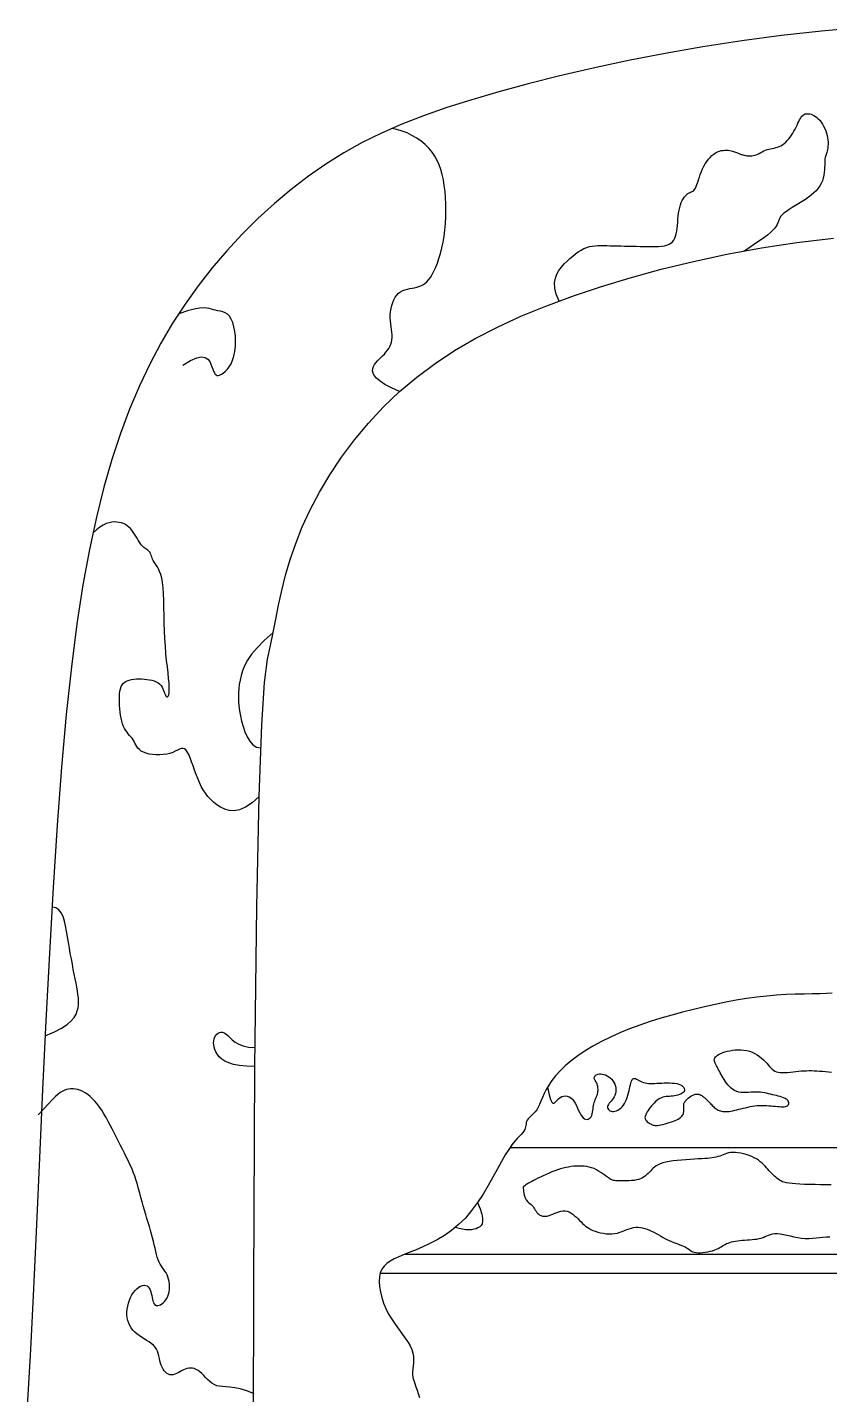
# Model space of a CAD drawing. Extents: x 560 to 725, y 213 to 408.
# Drawn here: x 599.3 to 647.3, y 326 to 407.6 of the extents above; entities that cross this region are included whole.
import ezdxf

# ---------------------------------------------------------------- set-up
doc = ezdxf.new("R2010")
doc.units = 0
doc.header["$LTSCALE"] = 10
doc.header["$MEASUREMENT"] = 0
for name, color, linetype in [('3', 3, 'CONTINUOUS'), ('4', 4, 'CONTINUOUS'), ('7', 7, 'CONTINUOUS')]:
    doc.layers.add(name, color=color, linetype=linetype)

msp = doc.modelspace()

# ---------------------------------------------------------------- linework, layer by layer
at = {"layer": '3'}
for p, q in [((628.173, 340.744), (681.784, 340.744)), ((621.908, 334.379), (689.583, 334.379))]:
    msp.add_line(p, q, dxfattribs=at)
for points in [[(631.091, 391.256), (630.925, 391.665), (630.84, 392.026), (630.825, 392.343), (630.868, 392.623), (630.959, 392.87), (631.085, 393.09), (631.235, 393.289), (631.399, 393.471), (631.565, 393.641), (631.734, 393.8), (631.903, 393.946), (632.072, 394.078), (632.241, 394.196), (632.41, 394.299), (632.579, 394.385), (632.745, 394.453), (632.911, 394.505), (633.076, 394.54), (633.243, 394.562), (633.412, 394.573), (633.586, 394.576), (633.765, 394.573), (633.951, 394.567), (634.146, 394.56), (634.35, 394.554), (634.562, 394.549), (634.782, 394.545), (635.007, 394.542), (635.237, 394.539), (635.469, 394.535), (635.702, 394.53), (635.936, 394.524), (636.167, 394.517), (636.394, 394.51), (636.615, 394.506), (636.826, 394.507), (637.026, 394.514), (637.212, 394.529), (637.381, 394.556), (637.531, 394.595), (637.66, 394.649), (637.769, 394.718), (637.861, 394.801), (637.936, 394.898), (637.997, 395.01), (638.047, 395.135), (638.085, 395.275), (638.115, 395.427), (638.139, 395.593), (638.158, 395.768), (638.175, 395.95), (638.191, 396.136), (638.209, 396.321), (638.23, 396.503), (638.257, 396.678), (638.293, 396.844), (638.337, 396.997), (638.39, 397.136), (638.45, 397.261), (638.514, 397.373), (638.582, 397.47), (638.652, 397.553), (638.721, 397.622), (638.789, 397.676), (638.854, 397.716), (638.915, 397.746), (638.974, 397.771), (639.03, 397.796), (639.084, 397.825), (639.135, 397.865), (639.185, 397.92), (639.232, 397.995), (639.278, 398.093), (639.323, 398.212), (639.37, 398.348), (639.418, 398.497), (639.47, 398.655), (639.526, 398.819), (639.588, 398.984), (639.657, 399.146), (639.734, 399.301), (639.819, 399.449), (639.91, 399.588), (640.007, 399.717), (640.109, 399.833), (640.216, 399.937), (640.325, 400.027), (640.437, 400.102), (640.551, 400.16), (640.665, 400.204), (640.778, 400.234), (640.889, 400.252), (640.997, 400.261), (641.1, 400.261), (641.198, 400.255), (641.288, 400.243), (641.37, 400.229), (641.445, 400.211), (641.513, 400.191), (641.576, 400.17), (641.633, 400.148), (641.687, 400.126), (641.737, 400.105), (641.784, 400.084), (641.83, 400.065), (641.875, 400.047), (641.92, 400.031), (641.966, 400.015), (642.013, 400.001), (642.063, 399.987), (642.117, 399.973), (642.174, 399.96), (642.236, 399.947), (642.303, 399.935), (642.374, 399.926), (642.449, 399.92), (642.527, 399.92), (642.608, 399.925), (642.691, 399.938), (642.777, 399.96), (642.864, 399.991), (642.953, 400.03), (643.043, 400.074), (643.135, 400.122), (643.229, 400.17), (643.325, 400.217), (643.422, 400.26), (643.521, 400.297), (643.621, 400.326), (643.723, 400.35), (643.826, 400.371), (643.929, 400.392), (644.031, 400.415), (644.134, 400.443), (644.236, 400.48), (644.336, 400.527), (644.435, 400.586), (644.532, 400.658), (644.626, 400.74), (644.717, 400.832), (644.805, 400.932), (644.889, 401.04), (644.97, 401.153), (645.045, 401.27), (645.116, 401.391), (645.182, 401.513), (645.244, 401.635), (645.302, 401.753), (645.357, 401.866), (645.409, 401.973), (645.458, 402.07), (645.506, 402.156), (645.552, 402.229), (645.597, 402.29), (645.643, 402.339), (645.69, 402.377), (645.739, 402.405), (645.792, 402.425), (645.85, 402.436), (645.914, 402.439), (645.983, 402.436), (646.058, 402.424), (646.138, 402.404), (646.221, 402.375), (646.307, 402.334), (646.395, 402.282), (646.482, 402.217), (646.569, 402.138), (646.655, 402.045), (646.737, 401.938), (646.815, 401.821), (646.888, 401.695), (646.955, 401.563), (647.013, 401.426), (647.062, 401.286), (647.101, 401.146), (647.129, 401.008), (647.146, 400.873), (647.154, 400.742), (647.154, 400.617), (647.148, 400.5), (647.136, 400.392), (647.12, 400.294), (647.101, 400.208), (647.08, 400.134), (647.059, 400.07), (647.037, 400.01), (647.017, 399.951), (646.998, 399.889), (646.981, 399.82), (646.968, 399.738), (646.959, 399.641), (646.955, 399.526), (646.952, 399.394), (646.949, 399.248), (646.941, 399.093), (646.928, 398.93), (646.904, 398.765), (646.869, 398.6), (646.817, 398.437), (646.749, 398.281), (646.662, 398.131), (646.558, 397.986), (646.439, 397.846), (646.303, 397.711), (646.152, 397.578), (645.987, 397.449), (645.807, 397.322), (645.615, 397.197), (645.416, 397.073), (645.216, 396.953), (645.021, 396.835), (644.836, 396.721), (644.668, 396.61), (644.523, 396.503), (644.407, 396.401), (644.323, 396.304), (644.266, 396.209), (644.226, 396.116), (644.194, 396.023), (644.163, 395.927), (644.123, 395.826), (644.065, 395.719), (643.982, 395.604), (643.865, 395.48), (643.714, 395.344), (643.53, 395.196), (643.314, 395.035), (643.066, 394.86), (642.788, 394.67), (642.481, 394.463), (642.146, 394.239)], [(621.568, 385.859), (621.077, 386.079), (620.692, 386.283), (620.402, 386.472), (620.194, 386.646), (620.058, 386.809), (619.982, 386.959), (619.956, 387.099), (619.967, 387.229), (620.006, 387.352), (620.068, 387.467), (620.147, 387.577), (620.24, 387.683), (620.342, 387.787), (620.448, 387.889), (620.555, 387.992), (620.658, 388.097), (620.754, 388.205), (620.84, 388.317), (620.916, 388.432), (620.982, 388.553), (621.036, 388.678), (621.077, 388.809), (621.105, 388.946), (621.119, 389.089), (621.119, 389.238), (621.108, 389.393), (621.089, 389.555), (621.066, 389.722), (621.043, 389.893), (621.025, 390.07), (621.013, 390.25), (621.013, 390.434), (621.027, 390.621), (621.056, 390.808), (621.098, 390.991), (621.155, 391.167), (621.224, 391.332), (621.307, 391.482), (621.402, 391.615), (621.509, 391.727), (621.628, 391.815), (621.755, 391.882), (621.89, 391.932), (622.03, 391.97), (622.172, 392), (622.314, 392.026), (622.454, 392.051), (622.59, 392.081), (622.72, 392.119), (622.844, 392.167), (622.963, 392.23), (623.078, 392.309), (623.189, 392.407), (623.298, 392.527), (623.405, 392.671), (623.512, 392.842), (623.618, 393.043), (623.722, 393.271), (623.823, 393.526), (623.919, 393.805), (624.009, 394.106), (624.09, 394.428), (624.161, 394.769), (624.221, 395.126), (624.267, 395.498), (624.301, 395.881), (624.321, 396.27), (624.329, 396.66), (624.325, 397.048), (624.308, 397.43), (624.279, 397.8), (624.238, 398.154), (624.186, 398.49), (624.119, 398.806), (624.037, 399.105), (623.937, 399.388), (623.817, 399.655), (623.675, 399.908), (623.509, 400.148), (623.317, 400.376), (623.097, 400.593), (622.854, 400.795), (622.589, 400.981), (622.308, 401.147), (622.015, 401.289), (621.713, 401.406), (621.406, 401.493), (621.097, 401.547)], [(608.625, 387.424), (609.09, 387.712), (609.459, 387.871), (609.744, 387.924), (609.958, 387.891), (610.114, 387.795), (610.225, 387.656), (610.303, 387.496), (610.362, 387.336), (610.412, 387.194), (610.458, 387.074), (610.504, 386.976), (610.552, 386.902), (610.605, 386.85), (610.666, 386.823), (610.737, 386.819), (610.822, 386.84), (610.923, 386.886), (611.035, 386.957), (611.154, 387.055), (611.274, 387.181), (611.391, 387.334), (611.5, 387.517), (611.596, 387.73), (611.673, 387.973), (611.728, 388.246), (611.76, 388.54), (611.771, 388.846), (611.759, 389.153), (611.728, 389.45), (611.675, 389.728), (611.604, 389.977), (611.513, 390.186), (611.405, 390.349), (611.283, 390.469), (611.149, 390.554), (611.008, 390.613), (610.864, 390.653), (610.721, 390.682), (610.582, 390.707), (610.45, 390.735), (610.327, 390.772), (610.199, 390.811), (610.048, 390.841), (609.86, 390.852), (609.616, 390.834), (609.3, 390.777), (608.895, 390.67), (608.385, 390.503)], [(613.175, 361.693), (612.756, 361.304), (612.37, 361.042), (612.015, 360.89), (611.69, 360.833), (611.393, 360.851), (611.123, 360.929), (610.878, 361.05), (610.657, 361.195), (610.459, 361.352), (610.28, 361.519), (610.12, 361.695), (609.976, 361.881), (609.845, 362.08), (609.726, 362.291), (609.617, 362.515), (609.514, 362.754), (609.417, 363.005), (609.324, 363.263), (609.234, 363.519), (609.146, 363.765), (609.061, 363.991), (608.976, 364.19), (608.891, 364.353), (608.805, 364.471), (608.717, 364.539), (608.626, 364.562), (608.527, 364.55), (608.42, 364.511), (608.3, 364.453), (608.167, 364.386), (608.017, 364.319), (607.848, 364.259), (607.659, 364.214), (607.455, 364.185), (607.242, 364.172), (607.026, 364.174), (606.815, 364.192), (606.614, 364.224), (606.431, 364.27), (606.271, 364.329), (606.139, 364.402), (606.032, 364.485), (605.945, 364.577), (605.874, 364.675), (605.814, 364.775), (605.76, 364.877), (605.707, 364.977), (605.65, 365.073), (605.587, 365.163), (605.517, 365.25), (605.443, 365.336), (605.367, 365.425), (605.291, 365.52), (605.217, 365.623), (605.147, 365.739), (605.083, 365.87), (605.028, 366.018), (604.98, 366.181), (604.939, 366.356), (604.906, 366.54), (604.879, 366.73), (604.859, 366.923), (604.844, 367.115), (604.835, 367.304), (604.831, 367.486), (604.834, 367.661), (604.845, 367.825), (604.866, 367.979), (604.899, 368.12), (604.945, 368.248), (605.006, 368.36), (605.083, 368.455), (605.178, 368.532), (605.29, 368.593), (605.414, 368.639), (605.551, 368.672), (605.696, 368.693), (605.848, 368.704), (606.005, 368.707), (606.164, 368.703), (606.324, 368.693), (606.48, 368.678), (606.633, 368.656), (606.778, 368.625), (606.914, 368.586), (607.039, 368.536), (607.15, 368.475), (607.246, 368.402), (607.323, 368.316), (607.386, 368.221), (607.436, 368.122), (607.476, 368.021), (607.51, 367.924), (607.54, 367.834), (607.569, 367.756), (607.6, 367.694), (607.635, 367.651), (607.673, 367.632), (607.711, 367.64), (607.746, 367.678), (607.777, 367.75), (607.799, 367.86), (607.812, 368.011), (607.813, 368.207), (607.799, 368.449), (607.774, 368.735), (607.739, 369.06), (607.7, 369.42), (607.657, 369.809), (607.616, 370.224), (607.578, 370.659), (607.547, 371.111), (607.525, 371.573), (607.51, 372.04), (607.499, 372.501), (607.489, 372.95), (607.478, 373.378), (607.462, 373.778), (607.439, 374.14), (607.405, 374.457), (607.359, 374.724), (607.303, 374.945), (607.239, 375.126), (607.17, 375.274), (607.1, 375.397), (607.031, 375.501), (606.966, 375.592), (606.909, 375.679), (606.86, 375.766), (606.82, 375.853), (606.785, 375.939), (606.754, 376.022), (606.724, 376.101), (606.694, 376.175), (606.662, 376.241), (606.625, 376.299), (606.582, 376.347), (606.533, 376.39), (606.479, 376.428), (606.421, 376.467), (606.36, 376.509), (606.296, 376.558), (606.231, 376.616), (606.164, 376.688), (606.098, 376.776), (606.031, 376.876), (605.962, 376.987), (605.892, 377.104), (605.819, 377.225), (605.743, 377.346), (605.664, 377.463), (605.58, 377.574), (605.491, 377.675), (605.396, 377.766), (605.296, 377.846), (605.189, 377.914), (605.074, 377.972), (604.953, 378.017), (604.823, 378.05), (604.685, 378.069), (604.537, 378.075), (604.381, 378.064), (604.215, 378.031), (604.04, 377.973), (603.856, 377.885), (603.663, 377.764), (603.46, 377.605), (603.249, 377.404)], [(614.013, 371.477), (613.482, 370.999), (613.059, 370.567), (612.732, 370.175), (612.486, 369.819), (612.307, 369.492), (612.183, 369.191), (612.098, 368.909), (612.04, 368.641), (611.996, 368.382), (611.965, 368.129), (611.947, 367.878), (611.943, 367.624), (611.953, 367.364), (611.976, 367.093), (612.014, 366.809), (612.066, 366.507), (612.134, 366.187), (612.22, 365.86), (612.327, 365.541), (612.457, 365.244), (612.616, 364.986), (612.804, 364.78), (613.025, 364.642), (613.283, 364.585)], [(600.406, 347.41), (600.949, 347.641), (601.38, 347.865), (601.712, 348.081), (601.959, 348.291), (602.134, 348.495), (602.25, 348.695), (602.322, 348.891), (602.363, 349.084), (602.384, 349.276), (602.39, 349.47), (602.382, 349.667), (602.362, 349.87), (602.331, 350.083), (602.292, 350.307), (602.246, 350.546), (602.195, 350.802), (602.14, 351.077), (602.083, 351.369), (602.024, 351.675), (601.964, 351.993), (601.904, 352.318), (601.846, 352.649), (601.788, 352.983), (601.734, 353.316), (601.681, 353.645), (601.625, 353.961), (601.557, 354.256), (601.473, 354.52), (601.363, 354.745), (601.221, 354.921), (601.041, 355.039), (600.814, 355.09)], [(612.929, 345.577), (612.427, 345.584), (612.004, 345.623), (611.652, 345.691), (611.362, 345.783), (611.128, 345.894), (610.942, 346.02), (610.796, 346.156), (610.683, 346.298), (610.595, 346.441), (610.531, 346.583), (610.488, 346.723), (610.466, 346.859), (610.461, 346.99), (610.473, 347.113), (610.5, 347.229), (610.541, 347.334), (610.593, 347.427), (610.656, 347.506), (610.728, 347.568), (610.809, 347.609), (610.897, 347.628), (610.992, 347.621), (611.092, 347.586), (611.197, 347.52), (611.306, 347.422), (611.428, 347.3), (611.572, 347.167), (611.747, 347.032), (611.962, 346.907), (612.227, 346.803), (612.55, 346.731), (612.941, 346.701)], [(630.401, 344.334), (630.49, 343.892), (630.573, 343.602), (630.652, 343.438), (630.728, 343.375), (630.805, 343.389), (630.883, 343.455), (630.966, 343.548), (631.055, 343.644), (631.152, 343.722), (631.255, 343.777), (631.362, 343.809), (631.471, 343.819), (631.58, 343.804), (631.686, 343.766), (631.788, 343.704), (631.883, 343.618), (631.969, 343.508), (632.049, 343.379), (632.123, 343.239), (632.192, 343.094), (632.26, 342.949), (632.326, 342.812), (632.393, 342.689), (632.462, 342.586), (632.535, 342.508), (632.61, 342.455), (632.685, 342.426), (632.759, 342.418), (632.829, 342.431), (632.894, 342.463), (632.952, 342.511), (633, 342.575), (633.039, 342.653), (633.068, 342.741), (633.091, 342.838), (633.108, 342.94), (633.123, 343.044), (633.137, 343.148), (633.151, 343.249), (633.169, 343.344), (633.191, 343.431), (633.217, 343.51), (633.245, 343.584), (633.274, 343.653), (633.304, 343.72), (633.332, 343.787), (633.358, 343.854), (633.38, 343.923), (633.397, 343.996), (633.409, 344.072), (633.416, 344.149), (633.418, 344.226), (633.414, 344.302), (633.405, 344.376), (633.39, 344.447), (633.369, 344.513), (633.343, 344.573), (633.313, 344.629), (633.282, 344.68), (633.252, 344.728), (633.225, 344.773), (633.205, 344.817), (633.192, 344.86), (633.19, 344.903), (633.2, 344.946), (633.223, 344.989), (633.257, 345.03), (633.302, 345.066), (633.357, 345.096), (633.423, 345.119), (633.497, 345.132), (633.58, 345.134), (633.67, 345.124), (633.766, 345.101), (633.865, 345.067), (633.963, 345.02), (634.06, 344.962), (634.151, 344.893), (634.234, 344.814), (634.307, 344.724), (634.368, 344.624), (634.416, 344.517), (634.451, 344.405), (634.472, 344.291), (634.48, 344.175), (634.475, 344.062), (634.456, 343.952), (634.423, 343.849), (634.378, 343.755), (634.322, 343.668), (634.26, 343.588), (634.197, 343.514), (634.135, 343.444), (634.079, 343.377), (634.034, 343.313), (634.002, 343.249), (633.987, 343.186), (633.988, 343.125), (634.004, 343.067), (634.035, 343.015), (634.077, 342.969), (634.131, 342.932), (634.194, 342.906), (634.265, 342.891), (634.344, 342.89), (634.427, 342.903), (634.513, 342.929), (634.601, 342.969), (634.689, 343.022), (634.774, 343.088), (634.855, 343.167), (634.929, 343.26), (634.997, 343.364), (635.057, 343.48), (635.11, 343.603), (635.157, 343.731), (635.199, 343.862), (635.236, 343.994), (635.269, 344.124), (635.298, 344.25), (635.325, 344.368), (635.35, 344.478), (635.374, 344.578), (635.4, 344.666), (635.428, 344.74), (635.46, 344.798), (635.497, 344.839), (635.541, 344.861), (635.592, 344.863), (635.651, 344.848), (635.717, 344.82), (635.789, 344.783), (635.867, 344.74), (635.95, 344.696), (636.038, 344.654), (636.131, 344.618), (636.228, 344.592), (636.33, 344.573), (636.437, 344.562), (636.549, 344.558), (636.668, 344.558), (636.794, 344.562), (636.928, 344.569), (637.07, 344.576), (637.22, 344.584), (637.376, 344.59), (637.533, 344.594), (637.69, 344.593), (637.843, 344.587), (637.987, 344.575), (638.121, 344.554), (638.24, 344.524), (638.342, 344.483), (638.425, 344.434), (638.491, 344.378), (638.539, 344.317), (638.568, 344.254), (638.579, 344.19), (638.572, 344.129), (638.546, 344.071), (638.501, 344.018), (638.44, 343.972), (638.366, 343.931), (638.281, 343.896), (638.187, 343.866), (638.087, 343.841), (637.985, 343.822), (637.881, 343.807), (637.78, 343.798), (637.68, 343.79), (637.581, 343.783), (637.485, 343.774), (637.39, 343.761), (637.296, 343.741), (637.203, 343.711), (637.112, 343.67), (637.021, 343.616), (636.933, 343.551), (636.846, 343.476), (636.763, 343.394), (636.682, 343.307), (636.606, 343.217), (636.535, 343.127), (636.469, 343.038), (636.409, 342.954), (636.355, 342.873), (636.309, 342.796), (636.272, 342.722), (636.245, 342.653), (636.227, 342.588), (636.221, 342.527), (636.226, 342.47), (636.244, 342.416), (636.273, 342.367), (636.311, 342.321), (636.355, 342.279), (636.405, 342.24), (636.457, 342.205), (636.511, 342.172), (636.564, 342.143), (636.614, 342.117), (636.663, 342.095), (636.714, 342.076), (636.769, 342.063), (636.83, 342.055), (636.899, 342.053), (636.978, 342.058), (637.07, 342.069), (637.175, 342.089), (637.292, 342.115), (637.417, 342.147), (637.545, 342.184), (637.674, 342.224), (637.801, 342.266), (637.92, 342.31), (638.029, 342.354), (638.125, 342.397), (638.208, 342.439), (638.28, 342.482), (638.34, 342.525), (638.391, 342.569), (638.432, 342.615), (638.466, 342.662), (638.493, 342.712), (638.514, 342.765), (638.529, 342.819), (638.54, 342.875), (638.547, 342.932), (638.55, 342.988), (638.551, 343.042), (638.549, 343.095), (638.546, 343.144), (638.541, 343.189), (638.538, 343.232), (638.537, 343.274), (638.54, 343.315), (638.549, 343.357), (638.566, 343.402), (638.593, 343.449), (638.63, 343.502), (638.679, 343.56), (638.74, 343.621), (638.809, 343.683), (638.884, 343.743), (638.964, 343.798), (639.047, 343.847), (639.129, 343.886), (639.21, 343.913), (639.287, 343.925), (639.36, 343.925), (639.429, 343.914), (639.494, 343.894), (639.556, 343.867), (639.613, 343.836), (639.666, 343.801), (639.716, 343.765), (639.761, 343.73), (639.804, 343.695), (639.844, 343.661), (639.882, 343.626), (639.919, 343.59), (639.956, 343.552), (639.993, 343.512), (640.032, 343.47), (640.073, 343.426), (640.115, 343.378), (640.16, 343.33), (640.206, 343.281), (640.254, 343.231), (640.305, 343.183), (640.357, 343.136), (640.412, 343.091), (640.468, 343.049), (640.527, 343.011), (640.589, 342.976), (640.654, 342.946), (640.723, 342.921), (640.797, 342.902), (640.876, 342.888), (640.96, 342.88), (641.05, 342.88), (641.145, 342.886), (641.246, 342.897), (641.353, 342.913), (641.464, 342.934), (641.58, 342.959), (641.7, 342.987), (641.824, 343.017), (641.953, 343.05), (642.085, 343.083), (642.219, 343.116), (642.357, 343.148), (642.496, 343.177), (642.637, 343.203), (642.779, 343.223), (642.921, 343.239), (643.063, 343.247), (643.205, 343.25), (643.345, 343.247), (643.483, 343.241), (643.62, 343.232), (643.752, 343.221), (643.882, 343.209), (644.007, 343.196), (644.127, 343.185), (644.24, 343.176), (644.347, 343.17), (644.445, 343.169), (644.534, 343.173), (644.613, 343.183), (644.68, 343.201), (644.734, 343.228), (644.775, 343.264), (644.801, 343.308), (644.814, 343.358), (644.812, 343.412), (644.796, 343.468), (644.765, 343.524), (644.72, 343.578), (644.66, 343.628), (644.586, 343.673), (644.499, 343.712), (644.401, 343.748), (644.295, 343.78), (644.183, 343.809), (644.066, 343.837), (643.947, 343.864), (643.827, 343.892), (643.71, 343.92), (643.593, 343.947), (643.475, 343.974), (643.357, 343.998), (643.236, 344.019), (643.111, 344.035), (642.982, 344.046), (642.847, 344.05), (642.705, 344.046), (642.559, 344.038), (642.41, 344.029), (642.261, 344.022), (642.112, 344.02), (641.968, 344.027), (641.829, 344.047), (641.698, 344.081), (641.576, 344.134), (641.464, 344.202), (641.36, 344.284), (641.264, 344.376), (641.176, 344.476), (641.094, 344.582), (641.019, 344.69), (640.949, 344.797), (640.884, 344.903), (640.824, 345.005), (640.768, 345.103), (640.715, 345.199), (640.665, 345.291), (640.617, 345.38), (640.572, 345.464), (640.528, 345.545), (640.485, 345.622), (640.445, 345.696), (640.411, 345.766), (640.384, 345.834), (640.366, 345.899), (640.36, 345.961), (640.367, 346.023), (640.391, 346.082), (640.431, 346.141), (640.488, 346.198), (640.562, 346.254), (640.65, 346.306), (640.753, 346.356), (640.869, 346.402), (640.998, 346.445), (641.139, 346.483), (641.29, 346.516), (641.45, 346.542), (641.617, 346.56), (641.787, 346.57), (641.96, 346.568), (642.132, 346.554), (642.302, 346.526), (642.467, 346.483), (642.626, 346.423), (642.777, 346.35), (642.92, 346.265), (643.055, 346.172), (643.181, 346.073), (643.298, 345.97), (643.404, 345.867), (643.501, 345.766), (643.587, 345.67), (643.665, 345.58), (643.74, 345.497), (643.814, 345.423), (643.891, 345.358), (643.975, 345.303), (644.069, 345.26), (644.175, 345.229), (644.298, 345.212), (644.435, 345.207), (644.583, 345.21), (644.739, 345.221), (644.902, 345.237), (645.068, 345.256), (645.234, 345.275), (645.398, 345.292), (645.558, 345.306), (645.714, 345.316), (645.868, 345.323), (646.022, 345.325), (646.175, 345.325), (646.331, 345.321), (646.49, 345.313), (646.653, 345.303), (646.822, 345.29), (646.995, 345.273), (647.173, 345.254), (647.354, 345.231)], [(612.89, 326.028), (612.438, 326.207), (612.05, 326.327), (611.72, 326.4), (611.438, 326.44), (611.198, 326.459), (610.992, 326.47), (610.812, 326.487), (610.651, 326.522), (610.501, 326.584), (610.361, 326.672), (610.229, 326.777), (610.103, 326.894), (609.983, 327.017), (609.868, 327.139), (609.754, 327.253), (609.642, 327.353), (609.531, 327.435), (609.419, 327.496), (609.308, 327.54), (609.198, 327.566), (609.088, 327.576), (608.978, 327.57), (608.87, 327.55), (608.763, 327.516), (608.657, 327.469), (608.552, 327.415), (608.449, 327.357), (608.347, 327.299), (608.246, 327.247), (608.146, 327.204), (608.048, 327.175), (607.951, 327.164), (607.855, 327.175), (607.762, 327.207), (607.673, 327.259), (607.589, 327.328), (607.511, 327.413), (607.441, 327.512), (607.379, 327.623), (607.328, 327.745), (607.288, 327.876), (607.254, 328.013), (607.223, 328.154), (607.191, 328.296), (607.153, 328.437), (607.106, 328.574), (607.044, 328.705), (606.963, 328.827), (606.861, 328.938), (606.74, 329.041), (606.606, 329.137), (606.462, 329.229), (606.313, 329.32), (606.164, 329.413), (606.018, 329.509), (605.88, 329.611), (605.755, 329.722), (605.643, 329.842), (605.544, 329.97), (605.461, 330.106), (605.392, 330.251), (605.34, 330.404), (605.304, 330.565), (605.285, 330.733), (605.283, 330.909), (605.299, 331.089), (605.329, 331.271), (605.374, 331.45), (605.433, 331.624), (605.504, 331.791), (605.585, 331.945), (605.677, 332.085), (605.778, 332.208), (605.884, 332.312), (605.994, 332.396), (606.104, 332.459), (606.211, 332.5), (606.313, 332.517), (606.407, 332.51), (606.489, 332.478), (606.559, 332.419), (606.616, 332.34), (606.663, 332.243), (606.702, 332.134), (606.735, 332.019), (606.763, 331.901), (606.789, 331.787), (606.814, 331.68), (606.84, 331.585), (606.869, 331.503), (606.9, 331.434), (606.936, 331.379), (606.977, 331.338), (607.023, 331.311), (607.077, 331.299), (607.139, 331.301), (607.209, 331.319), (607.285, 331.352), (607.365, 331.399), (607.445, 331.462), (607.524, 331.539), (607.597, 331.63), (607.664, 331.736), (607.721, 331.856), (607.765, 331.989), (607.797, 332.132), (607.817, 332.283), (607.824, 332.437), (607.819, 332.591), (607.803, 332.742), (607.774, 332.885), (607.734, 333.018), (607.683, 333.139), (607.623, 333.249), (607.557, 333.352), (607.486, 333.453), (607.413, 333.554), (607.34, 333.659), (607.271, 333.772), (607.206, 333.897), (607.149, 334.036), (607.098, 334.19), (607.05, 334.356), (607.005, 334.534), (606.961, 334.723), (606.915, 334.922), (606.867, 335.129), (606.814, 335.344), (606.755, 335.565), (606.691, 335.792), (606.623, 336.024), (606.552, 336.262), (606.479, 336.503), (606.405, 336.749), (606.331, 336.998), (606.259, 337.25), (606.189, 337.505), (606.12, 337.761), (606.052, 338.017), (605.982, 338.273), (605.909, 338.526), (605.833, 338.777), (605.751, 339.024), (605.664, 339.265), (605.569, 339.5), (605.467, 339.731), (605.36, 339.958), (605.248, 340.184), (605.133, 340.409), (605.015, 340.635), (604.895, 340.865), (604.774, 341.098), (604.654, 341.337), (604.534, 341.579), (604.413, 341.821), (604.291, 342.063), (604.168, 342.3), (604.042, 342.53), (603.914, 342.751), (603.783, 342.96), (603.649, 343.156), (603.512, 343.337), (603.372, 343.502), (603.231, 343.652), (603.087, 343.786), (602.942, 343.903), (602.796, 344.003), (602.65, 344.085), (602.504, 344.149), (602.359, 344.196), (602.215, 344.225), (602.073, 344.239), (601.934, 344.237), (601.799, 344.221), (601.668, 344.191), (601.543, 344.147), (601.421, 344.09), (601.297, 344.012), (601.16, 343.907), (601.003, 343.765), (600.817, 343.58), (600.592, 343.344), (600.32, 343.049), (599.992, 342.686)], [(647.342, 338.513), (647.027, 338.516), (646.703, 338.52), (646.378, 338.524), (646.059, 338.53), (645.755, 338.538), (645.473, 338.549), (645.222, 338.563), (645.006, 338.581), (644.825, 338.604), (644.672, 338.631), (644.543, 338.663), (644.435, 338.699), (644.341, 338.741), (644.257, 338.789), (644.18, 338.842), (644.103, 338.902), (644.028, 338.966), (643.953, 339.036), (643.877, 339.111), (643.802, 339.189), (643.725, 339.271), (643.647, 339.356), (643.567, 339.443), (643.485, 339.533), (643.4, 339.623), (643.31, 339.714), (643.214, 339.803), (643.11, 339.89), (642.998, 339.975), (642.875, 340.055), (642.74, 340.13), (642.593, 340.2), (642.436, 340.262), (642.273, 340.317), (642.106, 340.362), (641.939, 340.399), (641.776, 340.425), (641.619, 340.439), (641.472, 340.442), (641.337, 340.431), (641.213, 340.411), (641.098, 340.381), (640.99, 340.346), (640.886, 340.308), (640.785, 340.268), (640.684, 340.23), (640.58, 340.195), (640.473, 340.165), (640.359, 340.141), (640.237, 340.121), (640.102, 340.105), (639.954, 340.091), (639.789, 340.079), (639.604, 340.067), (639.399, 340.055), (639.17, 340.042), (638.924, 340.028), (638.668, 340.011), (638.407, 339.991), (638.15, 339.967), (637.903, 339.937), (637.672, 339.903), (637.465, 339.862), (637.286, 339.814), (637.133, 339.76), (637.004, 339.701), (636.893, 339.637), (636.797, 339.568), (636.712, 339.497), (636.635, 339.423), (636.562, 339.347), (636.489, 339.27), (636.415, 339.194), (636.337, 339.12), (636.255, 339.049), (636.166, 338.983), (636.068, 338.924), (635.961, 338.873), (635.842, 338.832), (635.712, 338.801), (635.571, 338.779), (635.426, 338.765), (635.278, 338.758), (635.133, 338.755), (634.993, 338.755), (634.863, 338.756), (634.747, 338.756), (634.646, 338.756), (634.559, 338.755), (634.481, 338.757), (634.411, 338.763), (634.343, 338.776), (634.275, 338.797), (634.203, 338.829), (634.123, 338.875), (634.033, 338.934), (633.933, 339.005), (633.824, 339.084), (633.707, 339.167), (633.583, 339.251), (633.453, 339.333), (633.317, 339.409), (633.178, 339.476), (633.036, 339.53), (632.89, 339.571), (632.743, 339.602), (632.592, 339.622), (632.44, 339.632), (632.287, 339.634), (632.131, 339.628), (631.975, 339.615), (631.817, 339.596), (631.658, 339.571), (631.498, 339.539), (631.335, 339.501), (631.171, 339.457), (631.005, 339.405), (630.836, 339.347), (630.664, 339.282), (630.49, 339.211), (630.316, 339.135), (630.145, 339.056), (629.982, 338.978), (629.828, 338.902), (629.688, 338.831), (629.564, 338.767), (629.461, 338.714), (629.379, 338.671), (629.314, 338.636), (629.26, 338.606), (629.212, 338.577), (629.164, 338.544), (629.109, 338.505), (629.041, 338.456), (628.956, 338.391)], [(628.956, 338.391), (628.969, 338.112), (629.004, 337.895), (629.057, 337.73), (629.123, 337.608), (629.197, 337.518), (629.275, 337.45), (629.352, 337.394), (629.423, 337.34), (629.485, 337.28), (629.538, 337.213), (629.585, 337.143), (629.629, 337.071), (629.672, 336.999), (629.715, 336.929), (629.762, 336.863), (629.815, 336.803), (629.876, 336.751), (629.944, 336.707), (630.019, 336.673), (630.101, 336.65), (630.19, 336.638), (630.285, 336.637), (630.386, 336.649), (630.492, 336.674), (630.603, 336.713), (630.719, 336.76), (630.837, 336.812), (630.958, 336.863), (631.081, 336.909), (631.204, 336.944), (631.327, 336.964), (631.448, 336.964), (631.568, 336.94), (631.685, 336.894), (631.8, 336.831), (631.912, 336.755), (632.02, 336.668), (632.124, 336.574), (632.223, 336.479), (632.319, 336.384), (632.409, 336.294), (632.497, 336.209), (632.585, 336.129), (632.676, 336.053), (632.771, 335.982), (632.874, 335.915), (632.988, 335.852), (633.114, 335.794), (633.254, 335.74), (633.406, 335.691), (633.567, 335.65), (633.735, 335.617), (633.907, 335.594), (634.079, 335.583), (634.249, 335.584), (634.414, 335.601), (634.571, 335.632), (634.721, 335.676), (634.866, 335.728), (635.006, 335.783), (635.142, 335.839), (635.276, 335.891), (635.409, 335.934), (635.542, 335.966), (635.675, 335.982), (635.809, 335.983), (635.944, 335.971), (636.079, 335.947), (636.214, 335.911), (636.348, 335.866), (636.483, 335.812), (636.616, 335.751), (636.748, 335.684), (636.88, 335.612), (637.011, 335.538), (637.142, 335.463), (637.273, 335.388), (637.405, 335.315), (637.536, 335.246), (637.669, 335.182), (637.802, 335.125), (637.935, 335.074), (638.065, 335.026), (638.191, 334.982), (638.312, 334.939), (638.426, 334.897), (638.531, 334.853), (638.625, 334.806), (638.708, 334.756), (638.783, 334.704), (638.854, 334.653), (638.923, 334.603), (638.996, 334.557), (639.075, 334.517), (639.165, 334.485), (639.27, 334.463), (639.391, 334.453), (639.526, 334.453), (639.67, 334.464), (639.82, 334.483), (639.971, 334.51), (640.119, 334.543), (640.259, 334.581), (640.387, 334.624), (640.5, 334.67), (640.601, 334.717), (640.691, 334.766), (640.774, 334.816), (640.853, 334.865), (640.931, 334.912), (641.011, 334.958), (641.096, 335), (641.189, 335.038), (641.289, 335.072), (641.397, 335.103), (641.511, 335.13), (641.632, 335.153), (641.759, 335.173), (641.892, 335.19), (642.031, 335.204), (642.174, 335.214), (642.32, 335.224), (642.468, 335.233), (642.615, 335.244), (642.759, 335.258), (642.9, 335.276), (643.033, 335.3), (643.159, 335.332), (643.275, 335.373), (643.386, 335.418), (643.493, 335.465), (643.602, 335.511), (643.716, 335.551), (643.839, 335.581), (643.974, 335.599), (644.126, 335.601), (644.297, 335.583), (644.484, 335.551), (644.686, 335.508), (644.898, 335.46), (645.118, 335.411), (645.342, 335.367), (645.568, 335.332), (645.791, 335.311), (646.01, 335.308), (646.225, 335.318), (646.436, 335.338), (646.644, 335.362), (646.849, 335.385), (647.053, 335.402), (647.255, 335.407)], [(626.224, 337.451), (626.373, 337.074), (626.469, 336.769), (626.517, 336.525), (626.523, 336.336), (626.493, 336.191), (626.434, 336.083), (626.35, 336.003), (626.248, 335.942), (626.133, 335.893), (626.005, 335.856), (625.862, 335.832), (625.703, 335.824), (625.527, 335.831), (625.332, 335.856), (625.118, 335.9), (624.883, 335.964)]]:
    msp.add_lwpolyline(points, dxfattribs=at)
at = {"layer": '4'}
for points in [[(649.189, 407.594), (646.771, 407.375), (644.37, 407.108), (642.002, 406.791), (639.682, 406.431), (637.422, 406.034), (635.236, 405.608), (633.137, 405.159), (631.139, 404.695), (629.255, 404.222), (627.498, 403.748), (625.877, 403.277), (624.381, 402.804), (622.995, 402.319), (621.704, 401.814), (620.491, 401.281), (619.342, 400.712), (618.24, 400.097), (617.171, 399.429), (616.121, 398.702), (615.093, 397.916), (614.088, 397.075), (613.11, 396.183), (612.164, 395.243), (611.252, 394.258), (610.378, 393.233), (609.545, 392.171), (608.757, 391.073), (608.012, 389.934), (607.31, 388.745), (606.648, 387.5), (606.026, 386.189), (605.442, 384.807), (604.894, 383.344), (604.382, 381.793), (603.903, 380.144), (603.457, 378.369), (603.041, 376.439), (602.655, 374.325), (602.298, 371.998), (601.967, 369.427), (601.661, 366.583), (601.379, 363.438), (601.12, 359.977), (600.88, 356.253), (600.658, 352.338), (600.449, 348.299), (600.251, 344.206), (600.062, 340.13), (599.879, 336.14), (599.698, 332.305), (599.518, 328.685), (599.336, 325.302)], [(612.831, 315.417), (612.857, 332.549), (612.929, 345.577), (613.037, 355.095), (613.175, 361.693), (613.334, 365.962), (613.505, 368.494), (613.68, 369.88), (613.851, 370.71), (614.013, 371.477), (614.173, 372.28), (614.344, 373.117), (614.537, 373.988), (614.763, 374.891), (615.034, 375.825), (615.361, 376.79), (615.756, 377.785), (616.229, 378.807), (616.778, 379.847), (617.402, 380.894), (618.099, 381.937), (618.867, 382.967), (619.702, 383.971), (620.603, 384.938), (621.568, 385.859), (622.595, 386.725), (623.688, 387.538), (624.852, 388.302), (626.09, 389.022), (627.408, 389.702), (628.81, 390.347), (630.3, 390.962), (631.883, 391.55), (633.561, 392.115), (635.33, 392.653), (637.183, 393.159), (639.113, 393.627), (641.114, 394.051), (643.178, 394.427), (645.299, 394.749), (647.47, 395.011)], [(647.409, 349.95), (647.06, 349.928), (646.657, 349.916), (646.209, 349.908), (645.721, 349.9), (645.2, 349.887), (644.652, 349.866), (644.083, 349.831), (643.499, 349.779), (642.901, 349.71), (642.292, 349.624), (641.673, 349.523), (641.044, 349.408), (640.408, 349.279), (639.766, 349.138), (639.118, 348.985), (638.467, 348.821), (637.817, 348.646), (637.172, 348.459), (636.535, 348.259), (635.91, 348.047), (635.302, 347.823), (634.715, 347.584), (634.153, 347.332), (633.62, 347.065), (633.117, 346.787), (632.648, 346.5), (632.214, 346.207), (631.819, 345.91), (631.463, 345.612), (631.15, 345.316), (630.882, 345.025), (630.659, 344.74), (630.476, 344.465), (630.326, 344.202), (630.204, 343.953), (630.1, 343.72), (630.011, 343.505), (629.927, 343.311), (629.843, 343.141), (629.753, 342.994), (629.659, 342.869), (629.565, 342.762), (629.472, 342.67), (629.385, 342.588), (629.307, 342.513), (629.24, 342.442), (629.188, 342.372), (629.153, 342.298), (629.131, 342.221), (629.117, 342.141), (629.107, 342.059), (629.094, 341.975), (629.075, 341.89), (629.044, 341.804), (628.996, 341.718), (628.928, 341.63), (628.838, 341.533), (628.727, 341.42), (628.597, 341.28), (628.446, 341.107), (628.276, 340.891), (628.087, 340.623), (627.88, 340.295), (627.654, 339.903), (627.41, 339.458), (627.145, 338.974), (626.86, 338.469), (626.553, 337.956), (626.224, 337.451), (625.871, 336.97), (625.494, 336.527), (625.093, 336.135), (624.673, 335.792), (624.243, 335.494), (623.81, 335.234), (623.38, 335.009), (622.961, 334.813), (622.56, 334.641), (622.184, 334.489), (621.839, 334.351), (621.528, 334.221), (621.252, 334.093), (621.01, 333.96), (620.804, 333.817), (620.636, 333.656), (620.505, 333.472), (620.413, 333.259), (620.361, 333.011), (620.345, 332.734), (620.365, 332.433), (620.418, 332.115), (620.502, 331.786), (620.614, 331.453), (620.752, 331.121), (620.914, 330.798), (621.096, 330.488), (621.293, 330.192), (621.494, 329.909), (621.693, 329.639), (621.881, 329.383), (622.05, 329.138), (622.192, 328.905), (622.299, 328.683), (622.366, 328.472), (622.397, 328.27), (622.403, 328.077), (622.391, 327.89), (622.37, 327.709), (622.348, 327.531), (622.335, 327.357), (622.338, 327.183), (622.364, 327.01), (622.41, 326.834), (622.47, 326.652), (622.54, 326.462), (622.613, 326.262), (622.684, 326.048), (622.748, 325.818)]]:
    msp.add_lwpolyline(points, dxfattribs=at)
at = {"layer": '7'}
msp.add_line((620.408, 333.233), (690.086, 333.233), dxfattribs=at)

doc.saveas('drawing.dxf')
